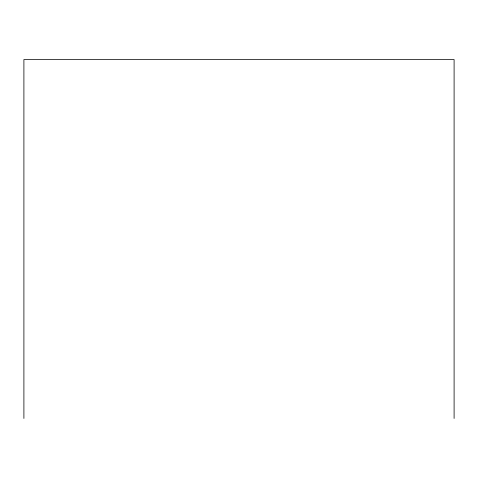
<?xml version="1.0" encoding="UTF-8"?>
<svg xmlns="http://www.w3.org/2000/svg" width="478" height="478" viewBox="0 0 478 478"><rect width="100%" height="100%" fill="white"/><g stroke="black" fill="none" stroke-linecap="round" stroke-linejoin="round"><path stroke-width="0.72" d="M454.1 418.447L454.1 59.553L23.9 59.553L23.9 418.447"/></g></svg>
